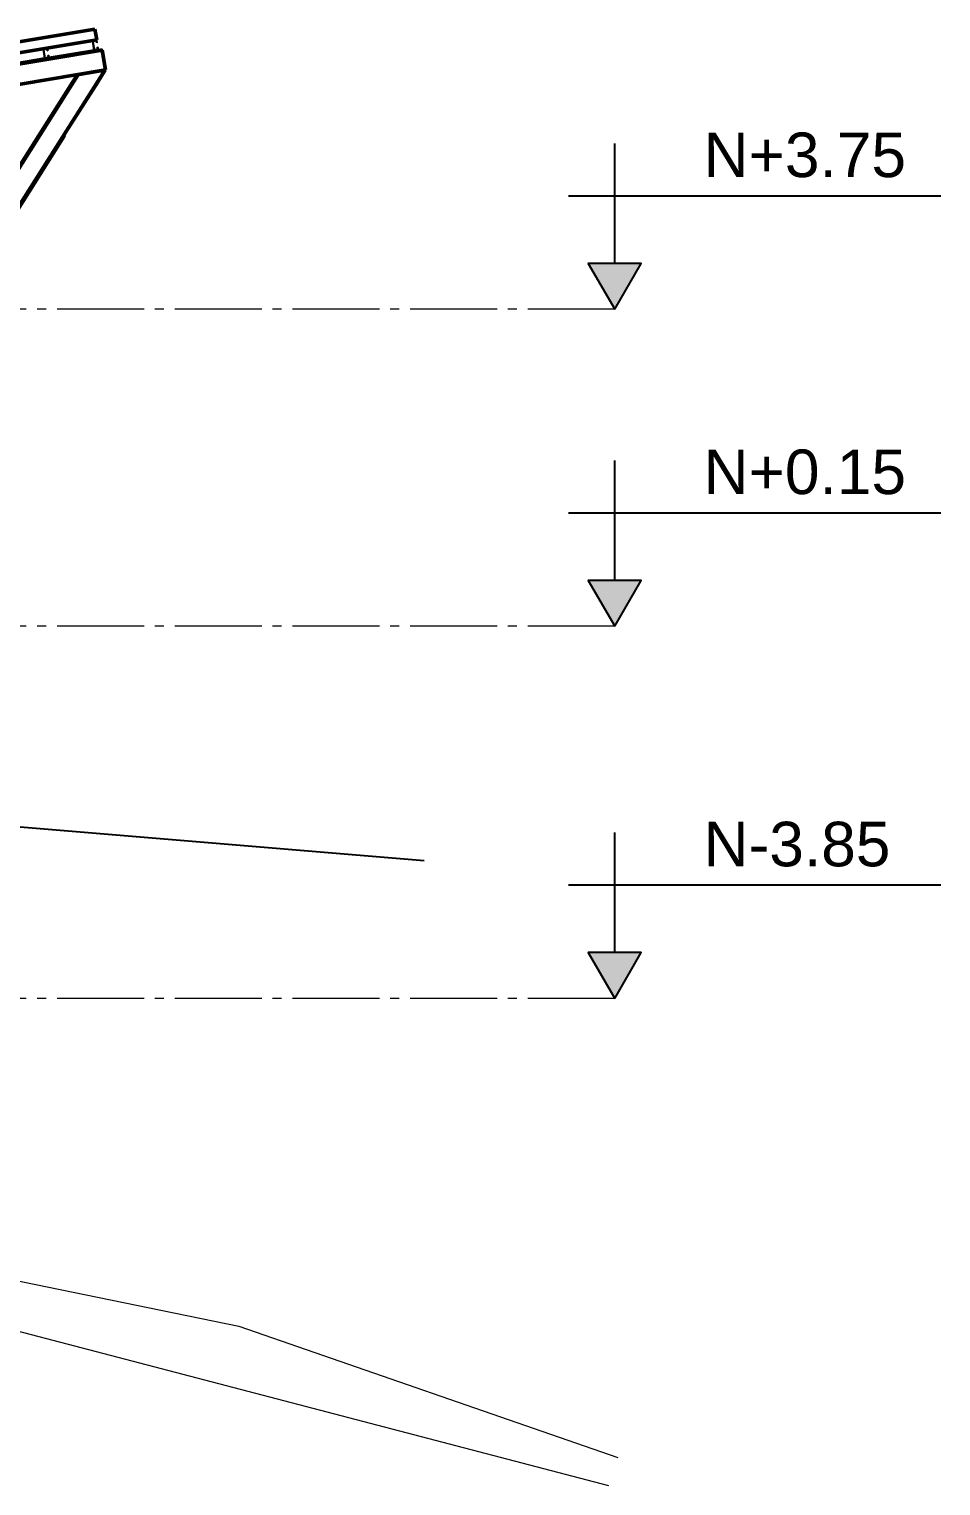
# Model space of a CAD drawing. Header units: metres. Extents: x -57 to 501, y 45 to 307.
# Drawn here: x 18.57 to 28.64, y 123.81 to 139.9 of the extents above; entities that cross this region are included whole.
import ezdxf

# ---------------------------------------------------------------- set-up
doc = ezdxf.new("R2010")
doc.units = ezdxf.units.M
doc.linetypes.add('ACAD_ISO04W100', pattern=[30, 24, -3, 0, -3])
doc.layers.add('Acotación', color=250, linetype='Continuous', lineweight=9)
doc.layers.add('atras', color=7, linetype='Continuous')
doc.layers.add('SectionCutEdges', color=7, linetype='Continuous')
doc.styles.add('Anotativo', font='arial.ttf')

msp = doc.modelspace()

# ---------------------------------------------------------------- hatches: boundary and pattern name
at = {"layer": 'atras', "true_color": 0x939598}
h = msp.add_hatch(color=252, dxfattribs=at)
h.dxf.hatch_style = 1
h.paths.add_polyline_path([(25.328, 137.311), (24.743, 137.311), (25.036, 136.805)])
h = msp.add_hatch(color=252, dxfattribs=at)
h.dxf.hatch_style = 1
h.paths.add_polyline_path([(25.328, 133.811), (24.743, 133.811), (25.036, 133.305)])
h = msp.add_hatch(color=252, dxfattribs=at)
h.dxf.hatch_style = 1
h.paths.add_polyline_path([(25.328, 129.701), (24.743, 129.701), (25.036, 129.195)])

# ---------------------------------------------------------------- linework, layer by layer
at = {"lineweight": 50}
for p, q in [((19.294, 139.898), (2.073, 137.028)), ((2.092, 136.909), (19.314, 139.78)), ((19.314, 139.78), (19.294, 139.898)), ((19.373, 139.666), (2.266, 136.814)), ((19.409, 139.448), (19.373, 139.666)), ((19.409, 139.448), (3.607, 136.814)), ((19.398, 139.436), (17.588, 136.584)), ((19.106, 139.388), (17.593, 137.004)), ((19.093, 139.385), (17.633, 137.085)), ((18.957, 138.723), (17.633, 136.637))]:
    msp.add_line(p, q, dxfattribs=at)
for p, q in [((19.315, 139.774), (19.314, 139.78)), ((19.333, 139.669), (2.207, 136.814)), ((17.587, 139.486), (18.722, 139.675)), ((18.771, 139.683), (19.266, 139.766)), ((19.282, 139.667), (18.787, 139.585)), ((19.333, 139.669), (19.332, 139.675)), ((19.372, 139.675), (19.333, 139.669)), ((19.373, 139.666), (19.372, 139.675)), ((18.738, 139.576), (17.604, 139.387)), ((19.113, 139.389), (17.633, 139.142)), ((19.332, 139.314), (18.973, 138.748)), ((19.093, 139.385), (19.106, 139.388)), ((19.106, 139.388), (19.113, 139.389)), ((19.123, 139.391), (19.113, 139.389)), ((19.113, 139.389), (19.123, 139.39)), ((19.113, 139.389), (19.113, 139.389)), ((19.123, 139.39), (19.359, 139.43)), ((19.359, 139.43), (19.123, 139.391)), ((19.123, 139.391), (19.123, 139.39)), ((19.348, 139.339), (19.332, 139.314)), ((19.411, 139.438), (19.348, 139.339)), ((19.369, 139.432), (19.359, 139.43)), ((19.359, 139.43), (19.369, 139.431)), ((19.359, 139.43), (19.359, 139.43)), ((19.411, 139.439), (19.369, 139.432)), ((19.369, 139.431), (19.398, 139.436)), ((19.369, 139.432), (19.369, 139.431)), ((19.398, 139.436), (19.411, 139.438)), ((19.411, 139.439), (19.409, 139.448)), ((19.411, 139.438), (19.411, 139.438)), ((19.411, 139.438), (19.411, 139.438)), ((19.411, 139.438), (19.411, 139.438)), ((19.411, 139.438), (19.411, 139.438)), ((18.973, 138.748), (18.957, 138.723))]:
    msp.add_line(p, q)
at = {"color": 9, "true_color": 0xc7c8ca}
msp.add_line((22.932, 130.716), (17.633, 131.154), dxfattribs=at)
at = {"color": 9, "lineweight": 5, "true_color": 0xc7c8ca}
for points in [[(17.633, 126.242), (20.883, 125.576), (25.069, 124.125)], [(24.971, 123.813), (17.633, 125.73)]]:
    msp.add_lwpolyline(points, dxfattribs=at)
at = {"layer": 'Acotación', "color": 252, "linetype": 'ACAD_ISO04W100', "ltscale": 0.04, "true_color": 0x939598}
for p, q in [((25.036, 136.805), (17.593, 136.805)), ((25.036, 133.305), (17.593, 133.305)), ((25.036, 129.195), (17.593, 129.195))]:
    msp.add_line(p, q, dxfattribs=at)
at = {"layer": 'atras', "color": 252, "true_color": 0x939598}
for p, q in [((25.036, 137.311), (25.036, 138.636)), ((24.526, 138.059), (28.639, 138.059)), ((25.036, 133.811), (25.036, 135.136)), ((24.526, 134.559), (28.639, 134.559)), ((25.036, 129.701), (25.036, 131.026)), ((24.526, 130.449), (28.639, 130.449))]:
    msp.add_line(p, q, dxfattribs=at)
for points in [[(25.036, 136.805), (25.328, 137.311), (24.743, 137.311)], [(25.036, 133.305), (25.328, 133.811), (24.743, 133.811)], [(25.036, 129.195), (25.328, 129.701), (24.743, 129.701)]]:
    msp.add_lwpolyline(points, close=True, dxfattribs=at)
at = {"layer": 'SectionCutEdges'}
for p, q in [((18.771, 139.683), (18.722, 139.675)), ((18.722, 139.675), (18.738, 139.576)), ((18.767, 139.678), (18.727, 139.671)), ((18.727, 139.671), (18.742, 139.582)), ((18.77, 139.658), (18.767, 139.678)), ((18.775, 139.659), (18.77, 139.658)), ((18.775, 139.659), (18.771, 139.683)), ((19.315, 139.774), (19.266, 139.766)), ((19.266, 139.766), (19.282, 139.667)), ((19.311, 139.768), (19.272, 139.762)), ((19.272, 139.762), (19.286, 139.673)), ((19.282, 139.667), (19.332, 139.675)), ((19.286, 139.673), (19.326, 139.679)), ((19.314, 139.748), (19.311, 139.768)), ((19.319, 139.749), (19.314, 139.748)), ((19.319, 139.749), (19.315, 139.774)), ((19.323, 139.699), (19.327, 139.7)), ((19.326, 139.679), (19.323, 139.699)), ((19.332, 139.675), (19.327, 139.7)), ((18.738, 139.576), (18.787, 139.585)), ((18.742, 139.582), (18.782, 139.589)), ((18.778, 139.608), (18.783, 139.609)), ((18.782, 139.589), (18.778, 139.608)), ((18.787, 139.585), (18.783, 139.609))]:
    msp.add_line(p, q, dxfattribs=at)

# ---------------------------------------------------------------- texts
at = {"layer": 'atras', "color": 252, "true_color": 0x939598, "style": 'Anotativo'}
for s, p in [('N+3.75', (26.018, 138.264)), ('N+0.15', (26.018, 134.764)), ('N-3.85', (26.018, 130.654))]:
    msp.add_text(s, height=0.4923, dxfattribs=at).set_placement(p)

doc.saveas('drawing.dxf')
